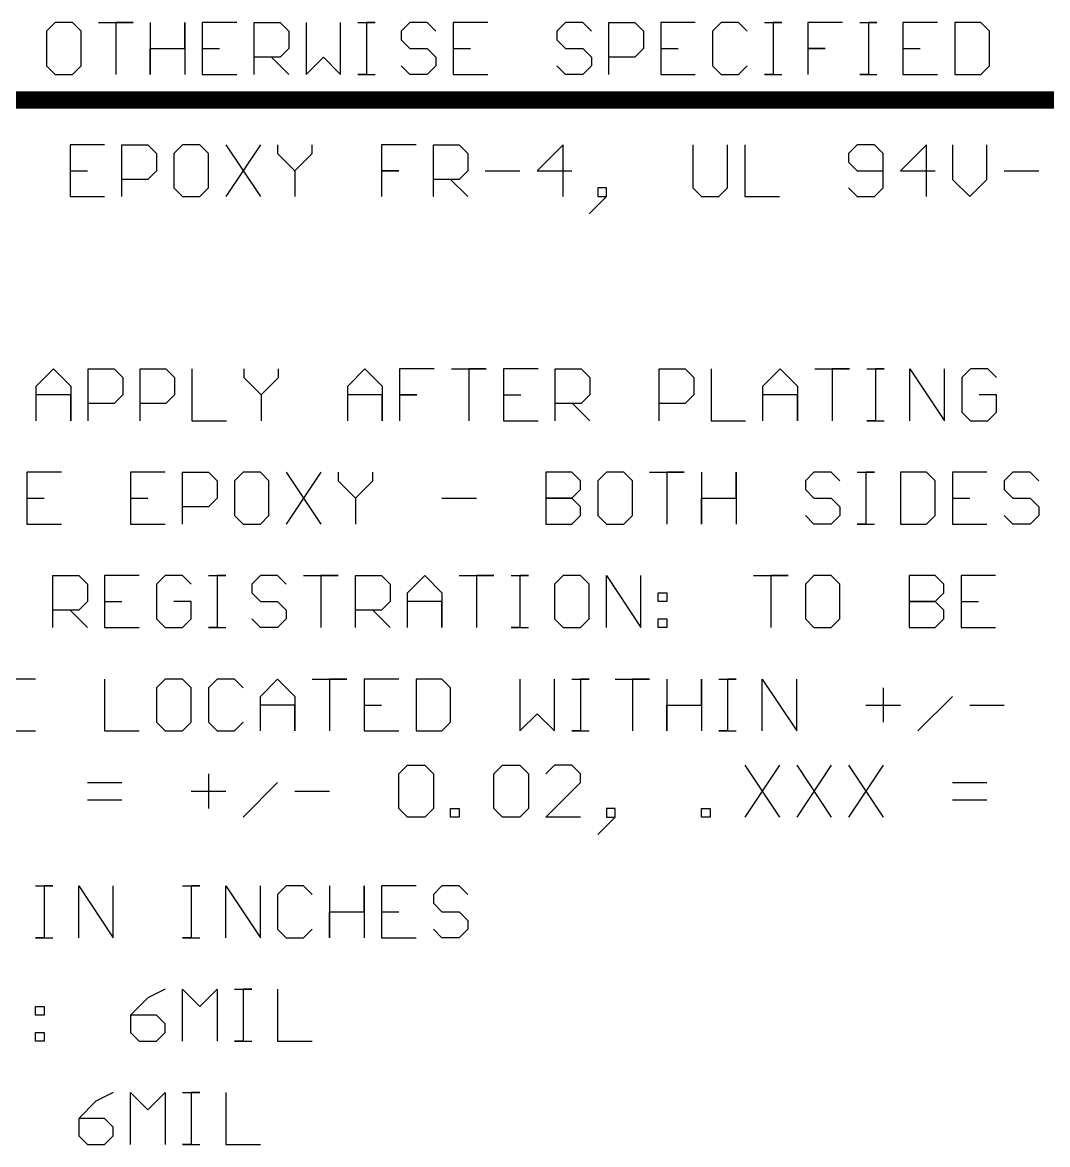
# Model space of a CAD drawing. Header units: millimetres. Extents: x 38 to 445, y 25 to 285.
# Drawn here: x 75.99 to 106.08, y 106.93 to 139.87 of the extents above; entities that cross this region are included whole.
import ezdxf

# ---------------------------------------------------------------- set-up
doc = ezdxf.new("R2010")
doc.units = ezdxf.units.MM
doc.layers.add('Mechanical6', color=56, linetype='Continuous')

msp = doc.modelspace()

# ---------------------------------------------------------------- linework, layer by layer
at = {"layer": 'Mechanical6'}
for p, q in [((76.95, 139.868), (76.696, 139.614)), ((77.458, 139.868), (76.95, 139.868)), ((77.712, 139.614), (77.458, 139.868)), ((78.22, 139.868), (79.235, 139.868)), ((79.235, 139.868), (78.728, 139.868)), ((78.728, 139.868), (78.728, 138.344)), ((79.743, 139.868), (79.743, 138.344)), ((80.759, 139.106), (80.759, 139.868)), ((80.759, 139.868), (80.759, 138.344)), ((82.282, 139.868), (81.267, 139.868)), ((81.267, 139.868), (81.267, 138.344)), ((82.79, 138.344), (82.79, 139.868)), ((82.79, 139.868), (83.552, 139.868)), ((83.552, 139.868), (83.806, 139.614)), ((84.314, 139.868), (84.314, 138.344)), ((85.329, 138.344), (85.329, 139.868)), ((85.837, 139.868), (86.345, 139.868)), ((86.345, 139.868), (86.091, 139.868)), ((86.091, 139.868), (86.091, 138.344)), ((87.361, 139.868), (87.107, 139.614)), ((87.869, 139.868), (87.361, 139.868)), ((88.123, 139.614), (87.869, 139.868)), ((89.646, 139.868), (88.63, 139.868)), ((88.63, 139.868), (88.63, 138.344)), ((91.931, 139.868), (91.677, 139.614)), ((92.439, 139.868), (91.931, 139.868)), ((92.693, 139.614), (92.439, 139.868)), ((93.201, 138.344), (93.201, 139.868)), ((93.201, 139.868), (93.963, 139.868)), ((93.963, 139.868), (94.217, 139.614)), ((95.74, 139.868), (94.724, 139.868)), ((94.724, 139.868), (94.724, 138.344)), ((96.502, 139.868), (96.248, 139.614)), ((97.01, 139.868), (96.502, 139.868)), ((97.264, 139.614), (97.01, 139.868)), ((97.771, 139.868), (98.279, 139.868)), ((98.279, 139.868), (98.025, 139.868)), ((98.025, 139.868), (98.025, 138.344)), ((100.057, 139.868), (99.041, 139.868)), ((99.041, 139.868), (99.041, 139.106)), ((100.564, 139.868), (101.072, 139.868)), ((101.072, 139.868), (100.818, 139.868)), ((100.818, 139.868), (100.818, 138.344)), ((102.85, 139.868), (101.834, 139.868)), ((101.834, 139.868), (101.834, 138.344)), ((103.358, 139.868), (103.358, 138.344)), ((104.119, 139.868), (103.358, 139.868)), ((104.373, 139.614), (104.119, 139.868)), ((76.696, 139.614), (76.696, 138.598)), ((77.712, 138.598), (77.712, 139.614)), ((83.806, 139.614), (83.806, 139.106)), ((87.107, 139.614), (87.107, 139.36)), ((87.107, 139.36), (87.361, 139.106)), ((91.677, 139.614), (91.677, 139.36)), ((91.677, 139.36), (91.931, 139.106)), ((94.217, 139.614), (94.217, 139.106)), ((96.248, 139.614), (96.248, 138.598)), ((104.373, 138.598), (104.373, 139.614)), ((79.743, 138.344), (79.743, 139.106)), ((79.743, 139.106), (80.759, 139.106)), ((81.267, 139.106), (81.775, 139.106)), ((83.806, 139.106), (83.552, 138.852)), ((87.361, 139.106), (87.869, 139.106)), ((87.869, 139.106), (88.123, 138.852)), ((88.63, 139.106), (89.138, 139.106)), ((91.931, 139.106), (92.439, 139.106)), ((92.439, 139.106), (92.693, 138.852)), ((94.217, 139.106), (93.963, 138.852)), ((94.724, 139.106), (95.232, 139.106)), ((99.041, 139.106), (99.549, 139.106)), ((99.549, 139.106), (99.041, 139.106)), ((99.041, 139.106), (99.041, 138.344)), ((101.834, 139.106), (102.342, 139.106)), ((83.552, 138.852), (82.79, 138.852)), ((83.298, 138.852), (83.806, 138.344)), ((84.314, 138.344), (84.822, 138.852)), ((84.822, 138.852), (85.329, 138.344)), ((88.123, 138.852), (88.123, 138.598)), ((92.693, 138.852), (92.693, 138.598)), ((93.963, 138.852), (93.201, 138.852)), ((76.696, 138.598), (76.95, 138.344)), ((76.95, 138.344), (77.458, 138.344)), ((77.458, 138.344), (77.712, 138.598)), ((81.267, 138.344), (82.282, 138.344)), ((86.091, 138.344), (85.837, 138.344)), ((85.837, 138.344), (86.345, 138.344)), ((87.361, 138.344), (87.107, 138.598)), ((87.869, 138.344), (87.361, 138.344)), ((88.123, 138.598), (87.869, 138.344)), ((88.63, 138.344), (89.646, 138.344)), ((91.931, 138.344), (91.677, 138.598)), ((92.439, 138.344), (91.931, 138.344)), ((92.693, 138.598), (92.439, 138.344)), ((94.724, 138.344), (95.74, 138.344)), ((96.248, 138.598), (96.502, 138.344)), ((96.502, 138.344), (97.01, 138.344)), ((97.01, 138.344), (97.264, 138.598)), ((98.025, 138.344), (97.771, 138.344)), ((97.771, 138.344), (98.279, 138.344)), ((100.818, 138.344), (100.564, 138.344)), ((100.564, 138.344), (101.072, 138.344)), ((101.834, 138.344), (102.85, 138.344)), ((103.358, 138.344), (104.119, 138.344)), ((104.119, 138.344), (104.373, 138.598)), ((78.401, 136.277), (77.386, 136.277)), ((77.386, 136.277), (77.386, 134.754)), ((78.909, 134.754), (78.909, 136.277)), ((78.909, 136.277), (79.671, 136.277)), ((79.671, 136.277), (79.925, 136.023)), ((80.687, 136.277), (80.433, 136.023)), ((81.195, 136.277), (80.687, 136.277)), ((81.448, 136.023), (81.195, 136.277)), ((81.956, 136.277), (82.972, 134.754)), ((82.972, 136.277), (81.956, 134.754)), ((83.48, 136.277), (83.48, 136.023)), ((84.495, 136.023), (84.495, 136.277)), ((87.542, 136.277), (86.527, 136.277)), ((86.527, 136.277), (86.527, 135.516)), ((88.05, 134.754), (88.05, 136.277)), ((88.05, 136.277), (88.812, 136.277)), ((88.812, 136.277), (89.066, 136.023)), ((91.859, 136.277), (91.097, 135.516)), ((91.859, 134.754), (91.859, 136.277)), ((95.668, 136.277), (95.668, 135.008)), ((96.684, 135.008), (96.684, 136.277)), ((97.191, 136.277), (97.191, 134.754)), ((100.492, 136.277), (100.238, 136.023)), ((101, 136.277), (100.492, 136.277)), ((101.254, 136.023), (101, 136.277)), ((102.524, 136.277), (101.762, 135.516)), ((102.524, 134.754), (102.524, 136.277)), ((103.285, 136.277), (103.285, 135.262)), ((104.301, 135.262), (104.301, 136.277)), ((79.925, 136.023), (79.925, 135.516)), ((80.433, 136.023), (80.433, 135.008)), ((81.448, 135.008), (81.448, 136.023)), ((83.48, 136.023), (83.988, 135.516)), ((83.988, 135.516), (84.495, 136.023)), ((89.066, 136.023), (89.066, 135.516)), ((100.238, 136.023), (100.238, 135.77)), ((100.238, 135.77), (100.492, 135.516)), ((101.254, 135.008), (101.254, 136.023)), ((77.386, 135.516), (77.894, 135.516)), ((79.925, 135.516), (79.671, 135.262)), ((83.988, 135.516), (83.988, 134.754)), ((86.527, 135.516), (87.035, 135.516)), ((87.035, 135.516), (86.527, 135.516)), ((86.527, 135.516), (86.527, 134.754)), ((89.066, 135.516), (88.812, 135.262)), ((89.574, 135.516), (90.589, 135.516)), ((91.097, 135.516), (92.113, 135.516)), ((100.492, 135.516), (101.254, 135.516)), ((101.762, 135.516), (102.778, 135.516)), ((104.809, 135.516), (105.825, 135.516)), ((79.671, 135.262), (78.909, 135.262)), ((88.812, 135.262), (88.05, 135.262)), ((88.558, 135.262), (89.066, 134.754)), ((103.285, 135.262), (103.793, 134.754)), ((103.793, 134.754), (104.301, 135.262)), ((77.386, 134.754), (78.401, 134.754)), ((80.433, 135.008), (80.687, 134.754)), ((80.687, 134.754), (81.195, 134.754)), ((81.195, 134.754), (81.448, 135.008)), ((93.129, 135.008), (92.875, 135.008)), ((92.875, 135.008), (92.875, 134.754)), ((92.875, 134.5), (93.129, 134.754)), ((92.875, 134.754), (93.129, 134.754)), ((93.129, 134.754), (92.875, 134.5)), ((93.129, 134.754), (93.129, 135.008)), ((95.668, 135.008), (95.922, 134.754)), ((95.922, 134.754), (96.43, 134.754)), ((96.43, 134.754), (96.684, 135.008)), ((97.191, 134.754), (98.207, 134.754)), ((100.238, 135.008), (100.492, 134.754)), ((100.492, 134.754), (101, 134.754)), ((101, 134.754), (101.254, 135.008)), ((92.875, 134.5), (92.621, 134.246)), ((76.394, 129.192), (76.902, 129.699)), ((76.902, 129.699), (77.41, 129.192)), ((77.918, 128.176), (77.918, 129.699)), ((77.918, 129.699), (78.68, 129.699)), ((78.68, 129.699), (78.934, 129.445)), ((78.934, 129.445), (78.934, 128.938)), ((79.442, 128.176), (79.442, 129.699)), ((79.442, 129.699), (80.203, 129.699)), ((80.203, 129.699), (80.457, 129.445)), ((80.457, 129.445), (80.457, 128.938)), ((80.965, 129.699), (80.965, 128.176)), ((82.489, 129.699), (82.489, 129.445)), ((82.489, 129.445), (82.996, 128.938)), ((82.996, 128.938), (83.504, 129.445)), ((83.504, 129.445), (83.504, 129.699)), ((85.536, 129.192), (86.043, 129.699)), ((86.043, 129.699), (86.551, 129.192)), ((88.075, 129.699), (87.059, 129.699)), ((87.059, 129.699), (87.059, 128.938)), ((88.583, 129.699), (89.598, 129.699)), ((89.598, 129.699), (89.09, 129.699)), ((89.09, 129.699), (89.09, 128.176)), ((91.122, 129.699), (90.106, 129.699)), ((90.106, 129.699), (90.106, 128.176)), ((91.63, 128.176), (91.63, 129.699)), ((91.63, 129.699), (92.391, 129.699)), ((92.391, 129.699), (92.645, 129.445)), ((92.645, 129.445), (92.645, 128.938)), ((94.677, 128.176), (94.677, 129.699)), ((94.677, 129.699), (95.438, 129.699)), ((95.438, 129.699), (95.692, 129.445)), ((95.692, 129.445), (95.692, 128.938)), ((96.2, 129.699), (96.2, 128.176)), ((97.724, 129.192), (98.231, 129.699)), ((98.231, 129.699), (98.739, 129.192)), ((99.247, 129.699), (100.263, 129.699)), ((100.263, 129.699), (99.755, 129.699)), ((99.755, 129.699), (99.755, 128.176)), ((100.771, 129.699), (101.278, 129.699)), ((101.278, 129.699), (101.025, 129.699)), ((101.025, 129.699), (101.025, 128.176)), ((102.04, 128.176), (102.04, 129.699)), ((102.04, 129.699), (103.056, 128.176)), ((103.056, 128.176), (103.056, 129.699)), ((103.818, 129.699), (103.564, 129.445)), ((103.564, 129.445), (103.564, 128.43)), ((104.325, 129.699), (103.818, 129.699)), ((104.579, 129.445), (104.325, 129.699)), ((76.394, 128.176), (76.394, 129.192)), ((77.41, 129.192), (77.41, 128.176)), ((85.536, 128.176), (85.536, 129.192)), ((86.551, 129.192), (86.551, 128.176)), ((97.724, 128.176), (97.724, 129.192)), ((98.739, 129.192), (98.739, 128.176)), ((77.41, 128.938), (76.394, 128.938)), ((77.41, 128.176), (77.41, 128.938)), ((78.934, 128.938), (78.68, 128.684)), ((80.457, 128.938), (80.203, 128.684)), ((82.996, 128.938), (82.996, 128.176)), ((86.551, 128.938), (85.536, 128.938)), ((86.551, 128.176), (86.551, 128.938)), ((87.059, 128.938), (87.567, 128.938)), ((87.567, 128.938), (87.059, 128.938)), ((87.059, 128.938), (87.059, 128.176)), ((90.106, 128.938), (90.614, 128.938)), ((92.645, 128.938), (92.391, 128.684)), ((95.692, 128.938), (95.438, 128.684)), ((98.739, 128.938), (97.724, 128.938)), ((98.739, 128.176), (98.739, 128.938)), ((104.579, 128.938), (104.072, 128.938)), ((104.579, 128.43), (104.579, 128.938)), ((78.68, 128.684), (77.918, 128.684)), ((80.203, 128.684), (79.442, 128.684)), ((92.391, 128.684), (91.63, 128.684)), ((92.137, 128.684), (92.645, 128.176)), ((95.438, 128.684), (94.677, 128.684)), ((80.965, 128.176), (81.981, 128.176)), ((90.106, 128.176), (91.122, 128.176)), ((96.2, 128.176), (97.216, 128.176)), ((101.025, 128.176), (100.771, 128.176)), ((100.771, 128.176), (101.278, 128.176)), ((103.564, 128.43), (103.818, 128.176)), ((103.818, 128.176), (104.325, 128.176)), ((104.325, 128.176), (104.579, 128.43)), ((77.132, 126.664), (76.116, 126.664)), ((76.116, 126.664), (76.116, 125.141)), ((80.179, 126.664), (79.163, 126.664)), ((79.163, 126.664), (79.163, 125.141)), ((80.687, 125.141), (80.687, 126.664)), ((80.687, 126.664), (81.449, 126.664)), ((81.449, 126.664), (81.702, 126.41)), ((82.464, 126.664), (82.21, 126.41)), ((82.972, 126.664), (82.464, 126.664)), ((83.226, 126.41), (82.972, 126.664)), ((83.734, 126.664), (84.749, 125.141)), ((84.749, 126.664), (83.734, 125.141)), ((85.257, 126.664), (85.257, 126.41)), ((86.273, 126.41), (86.273, 126.664)), ((91.351, 126.664), (91.351, 125.141)), ((92.113, 126.664), (91.351, 126.664)), ((92.367, 126.41), (92.113, 126.664)), ((93.129, 126.664), (92.875, 126.41)), ((93.637, 126.664), (93.129, 126.664)), ((93.891, 126.41), (93.637, 126.664)), ((94.398, 126.664), (95.414, 126.664)), ((95.414, 126.664), (94.906, 126.664)), ((94.906, 126.664), (94.906, 125.141)), ((95.922, 126.664), (95.922, 125.141)), ((96.938, 125.903), (96.938, 126.664)), ((96.938, 126.664), (96.938, 125.141)), ((99.223, 126.664), (98.969, 126.41)), ((99.731, 126.664), (99.223, 126.664)), ((99.985, 126.41), (99.731, 126.664)), ((100.492, 126.664), (101, 126.664)), ((101, 126.664), (100.746, 126.664)), ((100.746, 126.664), (100.746, 125.141)), ((101.762, 126.664), (101.762, 125.141)), ((102.524, 126.664), (101.762, 126.664)), ((102.778, 126.41), (102.524, 126.664)), ((104.301, 126.664), (103.285, 126.664)), ((103.285, 126.664), (103.285, 125.141)), ((105.063, 126.664), (104.809, 126.41)), ((105.571, 126.664), (105.063, 126.664)), ((105.825, 126.41), (105.571, 126.664)), ((81.702, 126.41), (81.702, 125.903)), ((82.21, 126.41), (82.21, 125.395)), ((83.226, 125.395), (83.226, 126.41)), ((85.257, 126.41), (85.765, 125.903)), ((85.765, 125.903), (86.273, 126.41)), ((92.113, 125.903), (92.367, 126.156)), ((92.367, 126.156), (92.367, 126.41)), ((92.875, 126.41), (92.875, 125.395)), ((93.891, 125.395), (93.891, 126.41)), ((98.969, 126.41), (98.969, 126.156)), ((98.969, 126.156), (99.223, 125.903)), ((102.778, 125.395), (102.778, 126.41)), ((104.809, 126.41), (104.809, 126.156)), ((104.809, 126.156), (105.063, 125.903)), ((76.116, 125.903), (76.624, 125.903)), ((79.163, 125.903), (79.671, 125.903)), ((81.702, 125.903), (81.449, 125.649)), ((85.765, 125.903), (85.765, 125.141)), ((88.304, 125.903), (89.32, 125.903)), ((92.113, 125.903), (91.351, 125.903)), ((91.351, 125.903), (92.113, 125.903)), ((92.367, 125.649), (92.113, 125.903)), ((95.922, 125.141), (95.922, 125.903)), ((95.922, 125.903), (96.938, 125.903)), ((99.223, 125.903), (99.731, 125.903)), ((99.731, 125.903), (99.985, 125.649)), ((103.285, 125.903), (103.793, 125.903)), ((105.063, 125.903), (105.571, 125.903)), ((105.571, 125.903), (105.825, 125.649)), ((81.449, 125.649), (80.687, 125.649)), ((92.367, 125.395), (92.367, 125.649)), ((99.985, 125.649), (99.985, 125.395)), ((105.825, 125.649), (105.825, 125.395)), ((82.21, 125.395), (82.464, 125.141)), ((82.972, 125.141), (83.226, 125.395)), ((92.113, 125.141), (92.367, 125.395)), ((92.875, 125.395), (93.129, 125.141)), ((93.637, 125.141), (93.891, 125.395)), ((99.223, 125.141), (98.969, 125.395)), ((99.985, 125.395), (99.731, 125.141)), ((102.524, 125.141), (102.778, 125.395)), ((105.063, 125.141), (104.809, 125.395)), ((105.825, 125.395), (105.571, 125.141)), ((76.116, 125.141), (77.132, 125.141)), ((79.163, 125.141), (80.179, 125.141)), ((82.464, 125.141), (82.972, 125.141)), ((91.351, 125.141), (92.113, 125.141)), ((93.129, 125.141), (93.637, 125.141)), ((99.731, 125.141), (99.223, 125.141)), ((100.746, 125.141), (100.492, 125.141)), ((100.492, 125.141), (101, 125.141)), ((101.762, 125.141), (102.524, 125.141)), ((103.285, 125.141), (104.301, 125.141)), ((105.571, 125.141), (105.063, 125.141)), ((76.878, 122.106), (76.878, 123.629)), ((76.878, 123.629), (77.64, 123.629)), ((77.64, 123.629), (77.894, 123.375)), ((79.417, 123.629), (78.402, 123.629)), ((78.402, 123.629), (78.402, 122.106)), ((80.179, 123.629), (79.925, 123.375)), ((80.687, 123.629), (80.179, 123.629)), ((80.941, 123.375), (80.687, 123.629)), ((81.449, 123.629), (81.956, 123.629)), ((81.956, 123.629), (81.702, 123.629)), ((81.702, 123.629), (81.702, 122.106)), ((82.972, 123.629), (82.718, 123.375)), ((83.48, 123.629), (82.972, 123.629)), ((83.734, 123.375), (83.48, 123.629)), ((84.242, 123.629), (85.257, 123.629)), ((85.257, 123.629), (84.749, 123.629)), ((84.749, 123.629), (84.749, 122.106)), ((85.765, 122.106), (85.765, 123.629)), ((85.765, 123.629), (86.527, 123.629)), ((86.527, 123.629), (86.781, 123.375)), ((87.289, 123.121), (87.796, 123.629)), ((87.796, 123.629), (88.304, 123.121)), ((88.812, 123.629), (89.828, 123.629)), ((89.828, 123.629), (89.32, 123.629)), ((89.32, 123.629), (89.32, 122.106)), ((90.336, 123.629), (90.843, 123.629)), ((90.843, 123.629), (90.59, 123.629)), ((90.59, 123.629), (90.59, 122.106)), ((91.859, 123.629), (91.605, 123.375)), ((92.367, 123.629), (91.859, 123.629)), ((92.621, 123.375), (92.367, 123.629)), ((93.129, 122.106), (93.129, 123.629)), ((93.129, 123.629), (94.144, 122.106)), ((94.144, 122.106), (94.144, 123.629)), ((97.445, 123.629), (98.461, 123.629)), ((98.461, 123.629), (97.953, 123.629)), ((97.953, 123.629), (97.953, 122.106)), ((99.223, 123.629), (98.969, 123.375)), ((99.731, 123.629), (99.223, 123.629)), ((99.985, 123.375), (99.731, 123.629)), ((102.016, 123.629), (102.016, 122.106)), ((102.778, 123.629), (102.016, 123.629)), ((103.032, 123.375), (102.778, 123.629)), ((104.555, 123.629), (103.539, 123.629)), ((103.539, 123.629), (103.539, 122.106)), ((77.894, 123.375), (77.894, 122.867)), ((79.925, 123.375), (79.925, 122.36)), ((82.718, 123.375), (82.718, 123.121)), ((86.781, 123.375), (86.781, 122.867)), ((91.605, 123.375), (91.605, 122.36)), ((92.621, 122.36), (92.621, 123.375)), ((98.969, 123.375), (98.969, 122.36)), ((99.985, 122.36), (99.985, 123.375)), ((103.032, 123.121), (103.032, 123.375)), ((77.894, 122.867), (77.64, 122.614)), ((78.402, 122.867), (78.909, 122.867)), ((80.941, 122.867), (80.433, 122.867)), ((80.941, 122.36), (80.941, 122.867)), ((82.718, 123.121), (82.972, 122.867)), ((82.972, 122.867), (83.48, 122.867)), ((83.48, 122.867), (83.734, 122.614)), ((86.781, 122.867), (86.527, 122.614)), ((87.289, 122.106), (87.289, 123.121)), ((88.304, 122.867), (87.289, 122.867)), ((88.304, 123.121), (88.304, 122.106)), ((88.304, 122.106), (88.304, 122.867)), ((94.652, 123.121), (94.906, 123.121)), ((94.652, 122.867), (94.652, 123.121)), ((94.906, 122.867), (94.652, 122.867)), ((94.906, 123.121), (94.906, 122.867)), ((102.778, 122.867), (102.016, 122.867)), ((102.016, 122.867), (102.778, 122.867)), ((102.778, 122.867), (103.032, 123.121)), ((103.032, 122.614), (102.778, 122.867)), ((103.539, 122.867), (104.047, 122.867)), ((77.64, 122.614), (76.878, 122.614)), ((77.386, 122.614), (77.894, 122.106)), ((83.734, 122.614), (83.734, 122.36)), ((86.527, 122.614), (85.765, 122.614)), ((86.273, 122.614), (86.781, 122.106)), ((103.032, 122.36), (103.032, 122.614)), ((79.925, 122.36), (80.179, 122.106)), ((80.687, 122.106), (80.941, 122.36)), ((82.972, 122.106), (82.718, 122.36)), ((83.734, 122.36), (83.48, 122.106)), ((91.605, 122.36), (91.859, 122.106)), ((92.367, 122.106), (92.621, 122.36)), ((94.652, 122.36), (94.906, 122.36)), ((94.652, 122.106), (94.652, 122.36)), ((94.906, 122.36), (94.906, 122.106)), ((98.969, 122.36), (99.223, 122.106)), ((99.731, 122.106), (99.985, 122.36)), ((102.778, 122.106), (103.032, 122.36)), ((78.402, 122.106), (79.417, 122.106)), ((80.179, 122.106), (80.687, 122.106)), ((81.702, 122.106), (81.449, 122.106)), ((81.449, 122.106), (81.956, 122.106)), ((83.48, 122.106), (82.972, 122.106)), ((90.59, 122.106), (90.336, 122.106)), ((90.336, 122.106), (90.843, 122.106)), ((91.859, 122.106), (92.367, 122.106)), ((94.906, 122.106), (94.652, 122.106)), ((99.223, 122.106), (99.731, 122.106)), ((102.016, 122.106), (102.778, 122.106)), ((103.539, 122.106), (104.555, 122.106)), ((76.37, 120.594), (75.355, 120.594)), ((78.402, 120.594), (78.402, 119.071)), ((80.179, 120.594), (79.925, 120.34)), ((80.687, 120.594), (80.179, 120.594)), ((80.941, 120.34), (80.687, 120.594)), ((81.702, 120.594), (81.449, 120.34)), ((82.21, 120.594), (81.702, 120.594)), ((82.464, 120.34), (82.21, 120.594)), ((82.972, 120.086), (83.48, 120.594)), ((83.48, 120.594), (83.988, 120.086)), ((84.496, 120.594), (85.511, 120.594)), ((85.511, 120.594), (85.003, 120.594)), ((85.003, 120.594), (85.003, 119.071)), ((87.035, 120.594), (86.019, 120.594)), ((86.019, 120.594), (86.019, 119.071)), ((87.543, 120.594), (87.543, 119.071)), ((88.304, 120.594), (87.543, 120.594)), ((88.558, 120.34), (88.304, 120.594)), ((90.59, 120.594), (90.59, 119.071)), ((91.605, 119.071), (91.605, 120.594)), ((92.113, 120.594), (92.621, 120.594)), ((92.621, 120.594), (92.367, 120.594)), ((92.367, 120.594), (92.367, 119.071)), ((93.383, 120.594), (94.398, 120.594)), ((94.398, 120.594), (93.891, 120.594)), ((93.891, 120.594), (93.891, 119.071)), ((94.906, 120.594), (94.906, 119.071)), ((95.922, 119.832), (95.922, 120.594)), ((95.922, 120.594), (95.922, 119.071)), ((96.43, 120.594), (96.938, 120.594)), ((96.938, 120.594), (96.684, 120.594)), ((96.684, 120.594), (96.684, 119.071)), ((97.699, 119.071), (97.699, 120.594)), ((97.699, 120.594), (98.715, 119.071)), ((98.715, 119.071), (98.715, 120.594)), ((79.925, 120.34), (79.925, 119.325)), ((80.941, 119.325), (80.941, 120.34)), ((81.449, 120.34), (81.449, 119.325)), ((88.558, 119.325), (88.558, 120.34)), ((101.254, 120.34), (101.254, 119.325)), ((82.972, 119.071), (82.972, 120.086)), ((83.988, 120.086), (83.988, 119.071)), ((102.27, 119.071), (103.285, 120.086)), ((83.988, 119.832), (82.972, 119.832)), ((83.988, 119.071), (83.988, 119.832)), ((86.019, 119.832), (86.527, 119.832)), ((90.59, 119.071), (91.097, 119.578)), ((91.097, 119.578), (91.605, 119.071)), ((94.906, 119.071), (94.906, 119.832)), ((94.906, 119.832), (95.922, 119.832)), ((100.746, 119.832), (101.762, 119.832)), ((103.793, 119.832), (104.809, 119.832)), ((79.925, 119.325), (80.179, 119.071)), ((80.687, 119.071), (80.941, 119.325)), ((81.449, 119.325), (81.702, 119.071)), ((82.21, 119.071), (82.464, 119.325)), ((88.304, 119.071), (88.558, 119.325)), ((75.355, 119.071), (76.37, 119.071)), ((78.402, 119.071), (79.417, 119.071)), ((80.179, 119.071), (80.687, 119.071)), ((81.702, 119.071), (82.21, 119.071)), ((86.019, 119.071), (87.035, 119.071)), ((87.543, 119.071), (88.304, 119.071)), ((92.367, 119.071), (92.113, 119.071)), ((92.113, 119.071), (92.621, 119.071)), ((96.684, 119.071), (96.43, 119.071)), ((96.43, 119.071), (96.938, 119.071)), ((87.035, 117.813), (87.289, 118.067)), ((87.289, 118.067), (87.796, 118.067)), ((87.796, 118.067), (88.05, 117.813)), ((89.828, 117.813), (90.082, 118.067)), ((90.082, 118.067), (90.59, 118.067)), ((90.59, 118.067), (90.843, 117.813)), ((91.605, 118.067), (91.351, 117.813)), ((92.113, 118.067), (91.605, 118.067)), ((92.367, 117.813), (92.113, 118.067)), ((97.191, 118.067), (98.207, 116.543)), ((98.207, 118.067), (97.191, 116.543)), ((98.715, 118.067), (99.731, 116.543)), ((99.731, 118.067), (98.715, 116.543)), ((100.238, 118.067), (101.254, 116.543)), ((101.254, 118.067), (100.238, 116.543)), ((81.449, 117.813), (81.449, 116.797)), ((87.035, 116.797), (87.035, 117.813)), ((88.05, 117.813), (88.05, 116.797)), ((89.828, 116.797), (89.828, 117.813)), ((90.843, 117.813), (90.843, 116.797)), ((92.367, 117.559), (92.367, 117.813)), ((77.894, 117.559), (78.909, 117.559)), ((80.941, 117.305), (81.956, 117.305)), ((82.464, 116.543), (83.48, 117.559)), ((83.988, 117.305), (85.003, 117.305)), ((91.351, 116.543), (92.367, 117.559)), ((103.285, 117.559), (104.301, 117.559)), ((77.894, 117.051), (78.909, 117.051)), ((103.285, 117.051), (104.301, 117.051)), ((87.289, 116.543), (87.035, 116.797)), ((88.05, 116.797), (87.796, 116.543)), ((88.558, 116.543), (88.558, 116.797)), ((88.558, 116.797), (88.812, 116.797)), ((88.812, 116.797), (88.812, 116.543)), ((90.082, 116.543), (89.828, 116.797)), ((90.843, 116.797), (90.59, 116.543)), ((93.383, 116.797), (93.129, 116.797)), ((93.129, 116.797), (93.129, 116.543)), ((93.383, 116.543), (93.383, 116.797)), ((95.922, 116.543), (95.922, 116.797)), ((95.922, 116.797), (96.176, 116.797)), ((96.176, 116.797), (96.176, 116.543)), ((87.796, 116.543), (87.289, 116.543)), ((88.812, 116.543), (88.558, 116.543)), ((90.59, 116.543), (90.082, 116.543)), ((92.367, 116.543), (91.351, 116.543)), ((93.129, 116.289), (92.875, 116.036)), ((93.129, 116.289), (93.383, 116.543)), ((93.129, 116.543), (93.383, 116.543)), ((93.383, 116.543), (93.129, 116.289)), ((96.176, 116.543), (95.922, 116.543)), ((76.37, 114.524), (76.878, 114.524)), ((76.878, 114.524), (76.624, 114.524)), ((76.624, 114.524), (76.624, 113.001)), ((77.64, 113.001), (77.64, 114.524)), ((77.64, 114.524), (78.655, 113.001)), ((78.655, 113.001), (78.655, 114.524)), ((80.687, 114.524), (81.195, 114.524)), ((81.195, 114.524), (80.941, 114.524)), ((80.941, 114.524), (80.941, 113.001)), ((81.956, 113.001), (81.956, 114.524)), ((81.956, 114.524), (82.972, 113.001)), ((82.972, 113.001), (82.972, 114.524)), ((83.734, 114.524), (83.48, 114.27)), ((84.242, 114.524), (83.734, 114.524)), ((84.496, 114.27), (84.242, 114.524)), ((85.003, 114.524), (85.003, 113.001)), ((86.019, 113.762), (86.019, 114.524)), ((86.019, 114.524), (86.019, 113.001)), ((87.543, 114.524), (86.527, 114.524)), ((86.527, 114.524), (86.527, 113.001)), ((88.304, 114.524), (88.05, 114.27)), ((88.812, 114.524), (88.304, 114.524)), ((89.066, 114.27), (88.812, 114.524)), ((83.48, 114.27), (83.48, 113.254)), ((88.05, 114.27), (88.05, 114.016)), ((88.05, 114.016), (88.304, 113.762)), ((85.003, 113.001), (85.003, 113.762)), ((85.003, 113.762), (86.019, 113.762)), ((86.527, 113.762), (87.035, 113.762)), ((88.304, 113.762), (88.812, 113.762)), ((88.812, 113.762), (89.066, 113.508)), ((89.066, 113.508), (89.066, 113.254)), ((76.624, 113.001), (76.37, 113.001)), ((76.37, 113.001), (76.878, 113.001)), ((80.941, 113.001), (80.687, 113.001)), ((80.687, 113.001), (81.195, 113.001)), ((83.48, 113.254), (83.734, 113.001)), ((83.734, 113.001), (84.242, 113.001)), ((84.242, 113.001), (84.496, 113.254)), ((86.527, 113.001), (87.543, 113.001)), ((88.304, 113.001), (88.05, 113.254)), ((88.812, 113.001), (88.304, 113.001)), ((89.066, 113.254), (88.812, 113.001)), ((80.179, 111.489), (79.671, 111.235)), ((80.687, 109.965), (80.687, 111.489)), ((80.687, 111.489), (81.195, 110.981)), ((81.195, 110.981), (81.702, 111.489)), ((81.702, 111.489), (81.702, 109.965)), ((82.21, 111.489), (82.718, 111.489)), ((82.718, 111.489), (82.464, 111.489)), ((82.464, 111.489), (82.464, 109.965)), ((83.48, 111.489), (83.48, 109.965)), ((79.671, 111.235), (79.163, 110.727)), ((76.37, 110.981), (76.624, 110.981)), ((76.37, 110.727), (76.37, 110.981)), ((76.624, 110.727), (76.37, 110.727)), ((76.624, 110.981), (76.624, 110.727)), ((79.163, 110.727), (79.163, 110.219)), ((79.925, 110.727), (79.163, 110.727)), ((80.179, 110.473), (79.925, 110.727)), ((80.179, 110.219), (80.179, 110.473)), ((76.37, 110.219), (76.624, 110.219)), ((76.37, 109.965), (76.37, 110.219)), ((76.624, 110.219), (76.624, 109.965)), ((79.163, 110.219), (79.417, 109.965)), ((79.925, 109.965), (80.179, 110.219)), ((76.624, 109.965), (76.37, 109.965)), ((79.417, 109.965), (79.925, 109.965)), ((82.464, 109.965), (82.21, 109.965)), ((82.21, 109.965), (82.718, 109.965)), ((83.48, 109.965), (84.496, 109.965)), ((78.655, 108.454), (78.148, 108.2)), ((79.163, 106.93), (79.163, 108.454)), ((79.163, 108.454), (79.671, 107.946)), ((79.671, 107.946), (80.179, 108.454)), ((80.179, 108.454), (80.179, 106.93)), ((80.687, 108.454), (81.195, 108.454)), ((81.195, 108.454), (80.941, 108.454)), ((80.941, 108.454), (80.941, 106.93)), ((81.956, 108.454), (81.956, 106.93)), ((78.148, 108.2), (77.64, 107.692)), ((77.64, 107.692), (77.64, 107.184)), ((78.402, 107.692), (77.64, 107.692)), ((78.655, 107.438), (78.402, 107.692)), ((78.655, 107.184), (78.655, 107.438)), ((77.64, 107.184), (77.894, 106.93)), ((78.402, 106.93), (78.655, 107.184)), ((77.894, 106.93), (78.402, 106.93)), ((80.941, 106.93), (80.687, 106.93)), ((80.687, 106.93), (81.195, 106.93)), ((81.956, 106.93), (82.972, 106.93))]:
    msp.add_line(p, q, dxfattribs=at)
at = {"layer": 'Mechanical6', "const_width": 0.508}
msp.add_lwpolyline([(49.527, 137.594), (144.277, 137.594)], dxfattribs=at)

doc.saveas('drawing.dxf')
